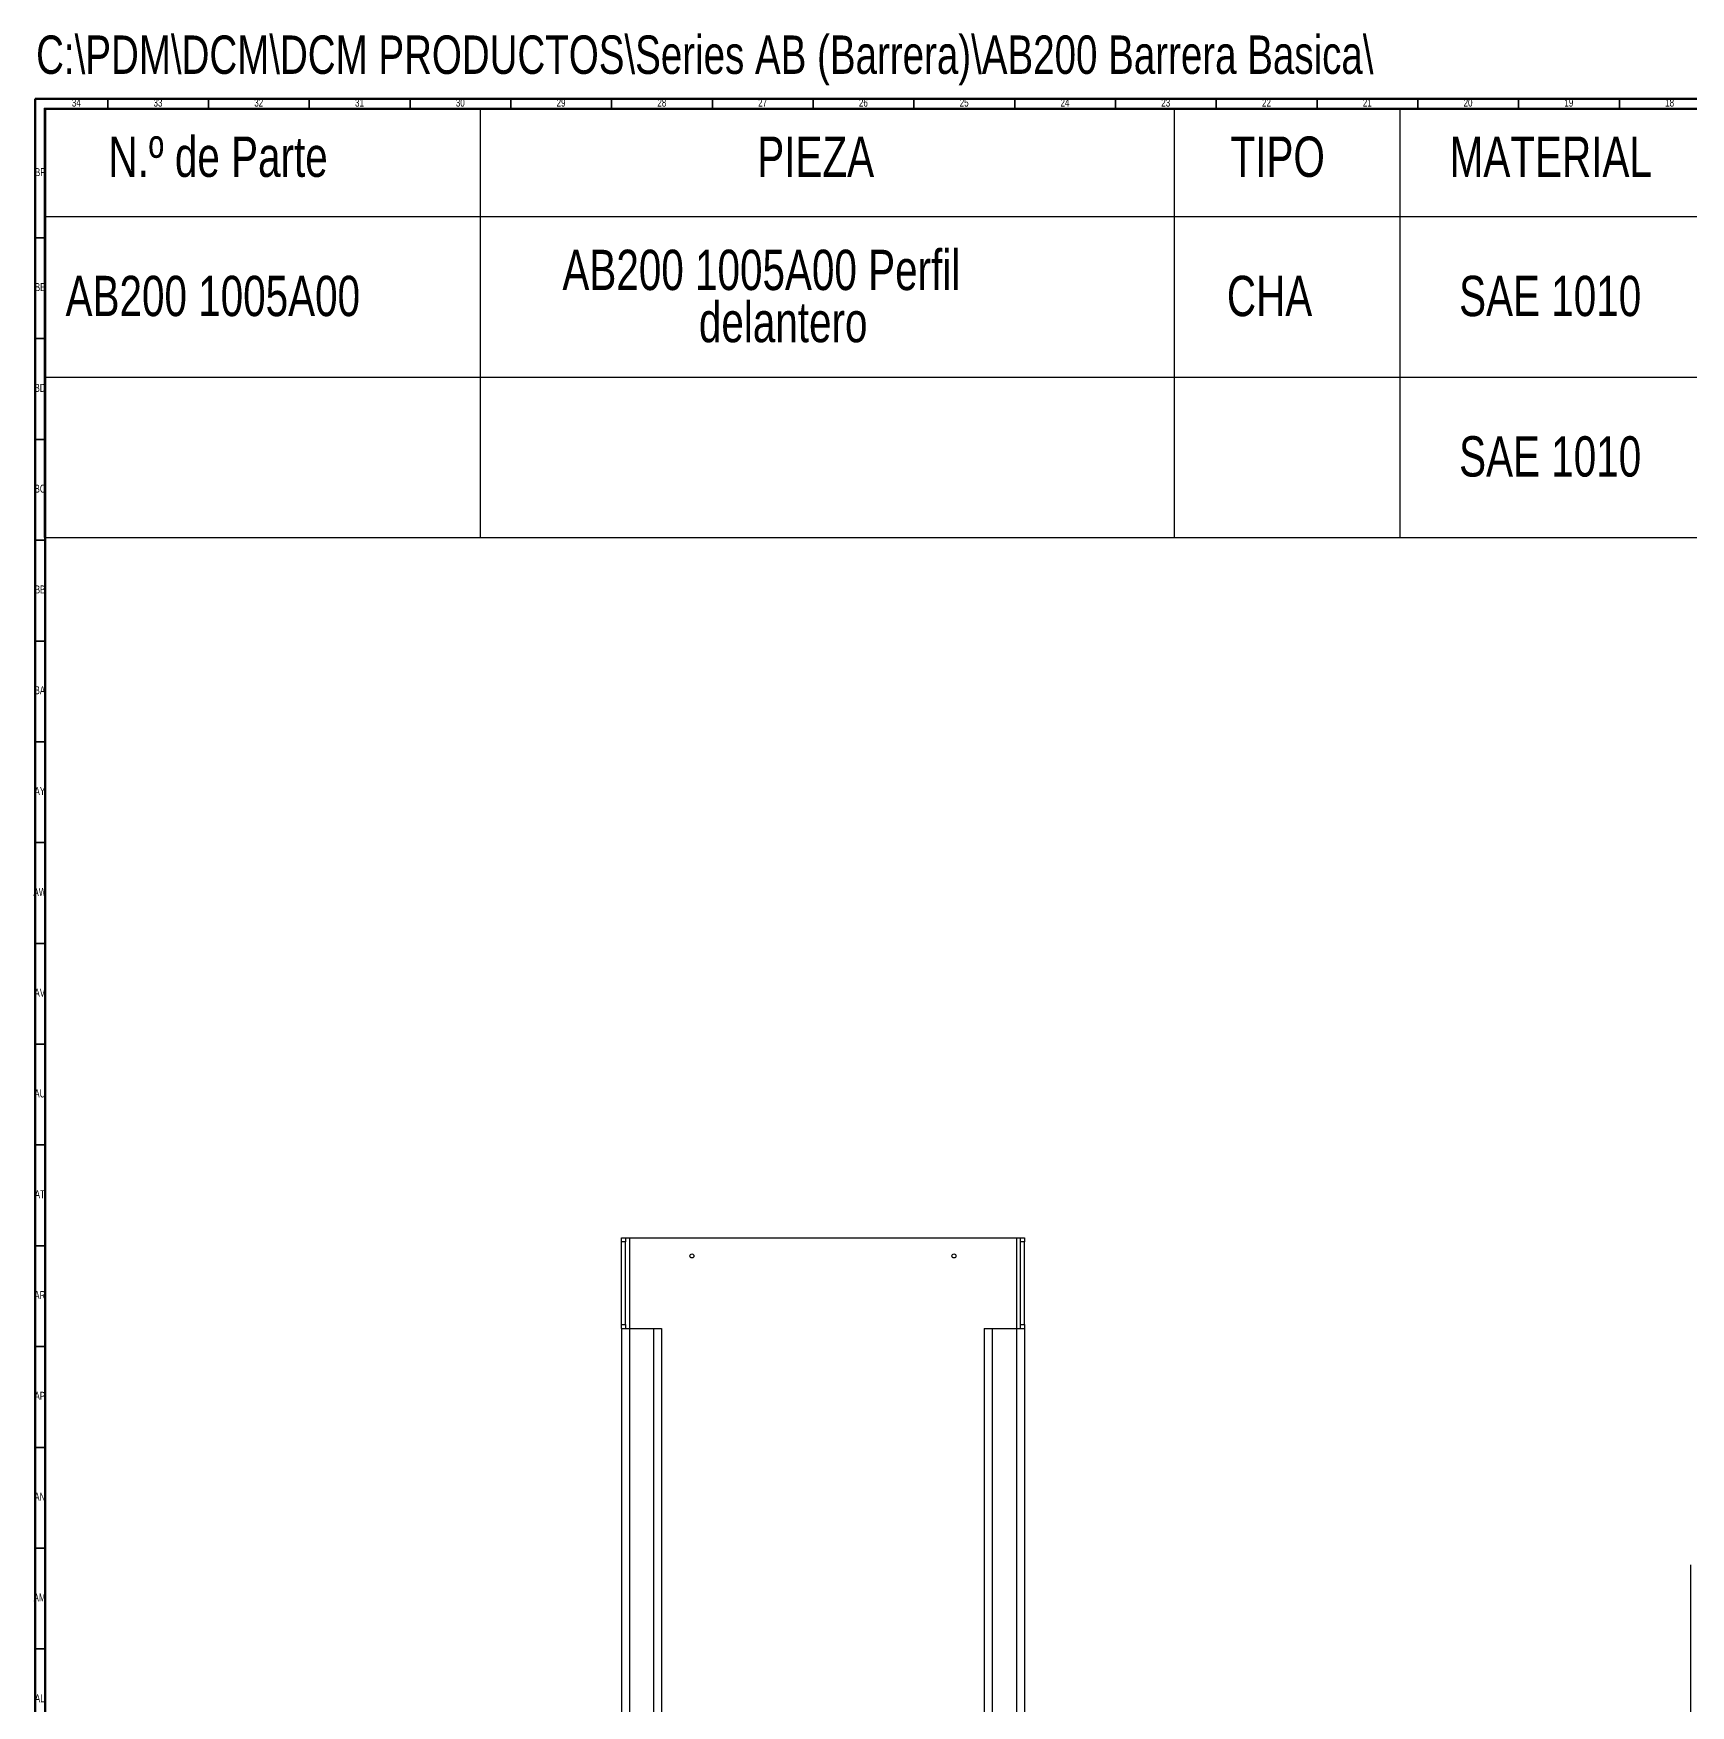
# Model space of a CAD drawing. Header units: millimetres. Extents: x 4 to 1678, y 5 to 2375.
# Drawn here: x 4 to 826, y 1546 to 2375 of the extents above; entities that cross this region are included whole.
import ezdxf

# ---------------------------------------------------------------- set-up
doc = ezdxf.new("R2010")
doc.units = ezdxf.units.MM
doc.styles.add('SLDTEXTSTYLE6', font='TXT', dxfattribs={"width": 0.75})

# ---------------------------------------------------------------- blocks, each defined once
blk = doc.blocks.new('SW_TABLEANNOTATION_0')
at = {"color": 0, "linetype": 'Continuous', "lineweight": 25}
for p, q in [((0, 0), (0, -53.72)), ((0, 0), (216.24, 0)), ((216.24, 0), (216.24, -53.72)), ((216.24, 0), (560.56, 0)), ((560.56, 0), (560.56, -53.72)), ((560.56, 0), (672.49, 0)), ((672.49, 0), (672.49, -53.72)), ((672.49, 0), (845.19, 0)), ((845.19, 0), (845.19, -53.72)), ((845.19, 0), (988.59, 0)), ((988.59, 0), (988.59, -53.72)), ((988.59, 0), (1160.27, 0)), ((1160.27, 0), (1160.27, -53.72)), ((1160.27, 0), (1267.61, 0)), ((1267.61, 0), (1267.61, -53.72)), ((1267.61, 0), (1433.04, 0)), ((1433.04, 0), (1433.04, -53.72)), ((1433.04, 0), (1650.02, 0)), ((1650.02, 0), (1650.02, -53.72)), ((0, -53.72), (216.24, -53.72)), ((0, -53.72), (0, -133.31)), ((216.24, -53.72), (560.56, -53.72)), ((216.24, -53.72), (216.24, -133.31)), ((560.56, -53.72), (672.49, -53.72)), ((560.56, -53.72), (560.56, -133.31)), ((672.49, -53.72), (845.19, -53.72)), ((672.49, -53.72), (672.49, -133.31)), ((845.19, -53.72), (988.59, -53.72)), ((845.19, -53.72), (845.19, -133.31)), ((988.59, -53.72), (1160.27, -53.72)), ((988.59, -53.72), (988.59, -133.31)), ((1160.27, -53.72), (1267.61, -53.72)), ((1160.27, -53.72), (1160.27, -133.31)), ((1267.61, -53.72), (1433.04, -53.72)), ((1267.61, -53.72), (1267.61, -133.31)), ((1433.04, -53.72), (1650.02, -53.72)), ((1433.04, -53.72), (1433.04, -133.31)), ((1650.02, -53.72), (1650.02, -133.31)), ((0, -133.31), (0, -212.89)), ((0, -133.31), (216.24, -133.31)), ((216.24, -133.31), (216.24, -212.89)), ((216.24, -133.31), (560.56, -133.31)), ((560.56, -133.31), (560.56, -212.89)), ((560.56, -133.31), (672.49, -133.31)), ((672.49, -133.31), (672.49, -212.89)), ((672.49, -133.31), (845.19, -133.31)), ((845.19, -133.31), (845.19, -212.89)), ((845.19, -133.31), (988.59, -133.31)), ((988.59, -133.31), (988.59, -212.89)), ((988.59, -133.31), (1160.27, -133.31)), ((1160.27, -133.31), (1160.27, -212.89)), ((1160.27, -133.31), (1267.61, -133.31)), ((1267.61, -133.31), (1267.61, -212.89)), ((1267.61, -133.31), (1433.04, -133.31)), ((1433.04, -133.31), (1433.04, -212.89)), ((1433.04, -133.31), (1650.02, -133.31)), ((1650.02, -133.31), (1650.02, -212.89)), ((0, -212.89), (216.24, -212.89)), ((216.24, -212.89), (560.56, -212.89)), ((560.56, -212.89), (672.49, -212.89)), ((672.49, -212.89), (845.19, -212.89)), ((845.19, -212.89), (988.59, -212.89)), ((988.59, -212.89), (1160.27, -212.89)), ((1160.27, -212.89), (1267.61, -212.89)), ((1267.61, -212.89), (1433.04, -212.89)), ((1433.04, -212.89), (1650.02, -212.89))]:
    blk.add_line(p, q, dxfattribs=at)
at = {"color": 0, "linetype": 'Continuous', "lineweight": 0, "char_height": 20, "attachment_point": 1, "style": 'SLDTEXTSTYLE6'}
for s, insert in [('N.º de Parte', (31.83, -14.01)), ('PIEZA', (353.73, -14.01)), ('TIPO', (588.52, -14.01)), ('MATERIAL', (697.26, -14.01)), ('PESO (kg)', (853.95, -14.01)), ('Esp (mm)', (1013.9, -14.01)), ('LASER', (1176.62, -14.01)), ('PLEGADO', (1288.48, -14.01)), ('TRATAMIENTOS', (1446.63, -14.01)), ('AB200 1005A00 Perfil', (257.05, -70.17)), ('AB200 1005A00', (10.55, -83.1)), ('CHA', (586.72, -83.1)), ('SAE 1010', (701.94, -83.1)), ('5075.34', (868.87, -83.1)), ('2', (1067.04, -83.1)), ('LASER', (1176.04, -83.1)), ('Activado', (1290.29, -83.1)), ('delantero', (324.76, -96.03)), ('SAE 1010', (701.94, -162.69))]:
    blk.add_mtext(s, dxfattribs=dict(at, insert=insert))
blk = doc.blocks.new('Vista de dibujo3')
at = {"color": 7, "linetype": 'Continuous', "lineweight": 25}
for p, q in [((-4, 995.25), (-2, 995.25)), ((-4, 993.25), (-4, 995.25)), ((-2, 993.25), (-4, 993.25)), ((-4, 952.25), (-4, 993.25)), ((-2, 995.25), (-2, 993.25)), ((-2, 995.25), (0, 995.25)), ((-2, 952.25), (-2, 993.25)), ((0, 995.25), (0, 950.25)), ((0, 995.25), (192, 995.25)), ((192, 995.25), (192, 950.25)), ((192, 995.25), (194, 995.25)), ((194, 995.25), (196, 995.25)), ((194, 993.25), (194, 995.25)), ((196, 993.25), (194, 993.25)), ((194, 952.25), (194, 993.25)), ((196, 995.25), (196, 993.25)), ((196, 952.25), (196, 993.25)), ((-4, 952.25), (-2, 952.25)), ((-4, 950.25), (-4, 952.25)), ((-4, 950.25), (-4, 0)), ((-4, 950.25), (0, 950.25)), ((-2, 952.25), (-2, 950.25)), ((0, 950.25), (0, 0)), ((0, 950.25), (12, 950.25)), ((12, 950.25), (12, 0)), ((12, 950.25), (16, 950.25)), ((16, 950.25), (16, 0)), ((176, 950.25), (176, 0)), ((176, 950.25), (180, 950.25)), ((180, 950.25), (180, 0)), ((180, 950.25), (192, 950.25)), ((192, 950.25), (192, 0)), ((192, 950.25), (196, 950.25)), ((194, 952.25), (196, 952.25)), ((194, 950.25), (194, 952.25)), ((196, 952.25), (196, 950.25)), ((196, 950.25), (196, 0))]:
    blk.add_line(p, q, dxfattribs=at)
for centre in [(31, 986.25), (161, 986.25)]:
    blk.add_circle(centre, 1, dxfattribs=at)
blk = doc.blocks.new('Vista de dibujo5')
at = {"color": 7, "linetype": 'Continuous', "lineweight": 25}
blk.add_line((-166.39, 841.23), (-166.39, 65.31), dxfattribs=at)

msp = doc.modelspace()

# ---------------------------------------------------------------- linework, layer by layer
at = {"color": 7, "linetype": 'Continuous', "lineweight": 70}
for p, q in [((5, 5), (5, 2343)), ((5, 2343), (1677, 2343)), ((10, 10), (10, 2338)), ((10, 2338), (1672, 2338))]:
    msp.add_line(p, q, dxfattribs=at)
at = {"color": 7, "linetype": 'Continuous', "lineweight": 35}
for p, q in [((41, 2338), (41, 2343)), ((91, 2338), (91, 2343)), ((141, 2338), (141, 2343)), ((191, 2338), (191, 2343)), ((241, 2338), (241, 2343)), ((291, 2338), (291, 2343)), ((341, 2338), (341, 2343)), ((391, 2338), (391, 2343)), ((441, 2338), (441, 2343)), ((491, 2338), (491, 2343)), ((541, 2338), (541, 2343)), ((591, 2338), (591, 2343)), ((641, 2338), (641, 2343)), ((691, 2338), (691, 2343)), ((741, 2338), (741, 2343)), ((791, 2338), (791, 2343)), ((10, 2274), (5, 2274)), ((10, 2224), (5, 2224)), ((10, 2174), (5, 2174)), ((10, 2124), (5, 2124)), ((10, 2074), (5, 2074)), ((10, 2024), (5, 2024)), ((10, 1974), (5, 1974)), ((10, 1924), (5, 1924)), ((10, 1874), (5, 1874)), ((10, 1824), (5, 1824)), ((10, 1774), (5, 1774)), ((10, 1724), (5, 1724)), ((10, 1674), (5, 1674)), ((10, 1624), (5, 1624)), ((10, 1574), (5, 1574))]:
    msp.add_line(p, q, dxfattribs=at)

# ---------------------------------------------------------------- block references
at = {"color": 6, "linetype": 'Continuous', "lineweight": 0}
msp.add_blockref('SW_TABLEANNOTATION_0', (9.54, 2338.26), dxfattribs=at)
at = {"color": 7, "linetype": 'Continuous', "lineweight": 25}
for name, p in [('Vista de dibujo3', (299.83, 782.7)), ('Vista de dibujo5', (992.68, 774.51))]:
    msp.add_blockref(name, p, dxfattribs=at)

# ---------------------------------------------------------------- texts
at = {"color": 6, "linetype": 'Continuous', "lineweight": 0, "style": 'SLDTEXTSTYLE6'}
for s, insert, char_height, attachment_point in [('C:\\\\PDM\\\\DCM\\\\DCM PRODUCTOS\\\\Series AB (Barrera)\\\\AB200 Barrera Basica\\\\', (5.48, 2374.38), 19.05, 1), ('34', (25.42, 2343.06), 3.969, 2), ('33', (65.92, 2343.06), 3.969, 2), ('32', (115.92, 2343.06), 3.969, 2), ('31', (165.92, 2343.06), 3.969, 2), ('30', (215.92, 2343.06), 3.969, 2), ('29', (265.92, 2343.06), 3.969, 2), ('28', (315.92, 2343.06), 3.969, 2), ('27', (365.92, 2343.06), 3.969, 2), ('26', (415.92, 2343.06), 3.969, 2), ('25', (465.92, 2343.06), 3.969, 2), ('24', (515.92, 2343.06), 3.969, 2), ('23', (565.92, 2343.06), 3.969, 2), ('22', (615.92, 2343.06), 3.969, 2), ('21', (665.92, 2343.06), 3.969, 2), ('20', (715.92, 2343.06), 3.969, 2), ('19', (765.92, 2343.06), 3.969, 2), ('18', (815.92, 2343.06), 3.969, 2), ('BF', (7.43, 2308.56), 3.969, 2), ('BE', (7.48, 2251.56), 3.969, 2), ('BD', (7.42, 2201.56), 3.969, 2), ('BC', (7.43, 2151.56), 3.969, 2), ('BB', (7.44, 2101.56), 3.969, 2), ('BA', (7.31, 2051.56), 3.969, 2), ('AY', (7.32, 2001.56), 3.969, 2), ('AW', (7.34, 1951.56), 3.969, 2), ('AV', (7.28, 1901.56), 3.969, 2), ('AU', (7.35, 1851.56), 3.969, 2), ('AT', (7.33, 1801.56), 3.969, 2), ('AR', (7.28, 1751.56), 3.969, 2), ('AP', (7.32, 1701.56), 3.969, 2), ('AN', (7.3, 1651.56), 3.969, 2), ('AM', (7.2, 1601.56), 3.969, 2), ('AL', (7.29, 1551.56), 3.969, 2)]:
    msp.add_mtext(s, dxfattribs=dict(at, insert=insert, char_height=char_height, attachment_point=attachment_point))

doc.saveas('drawing.dxf')
